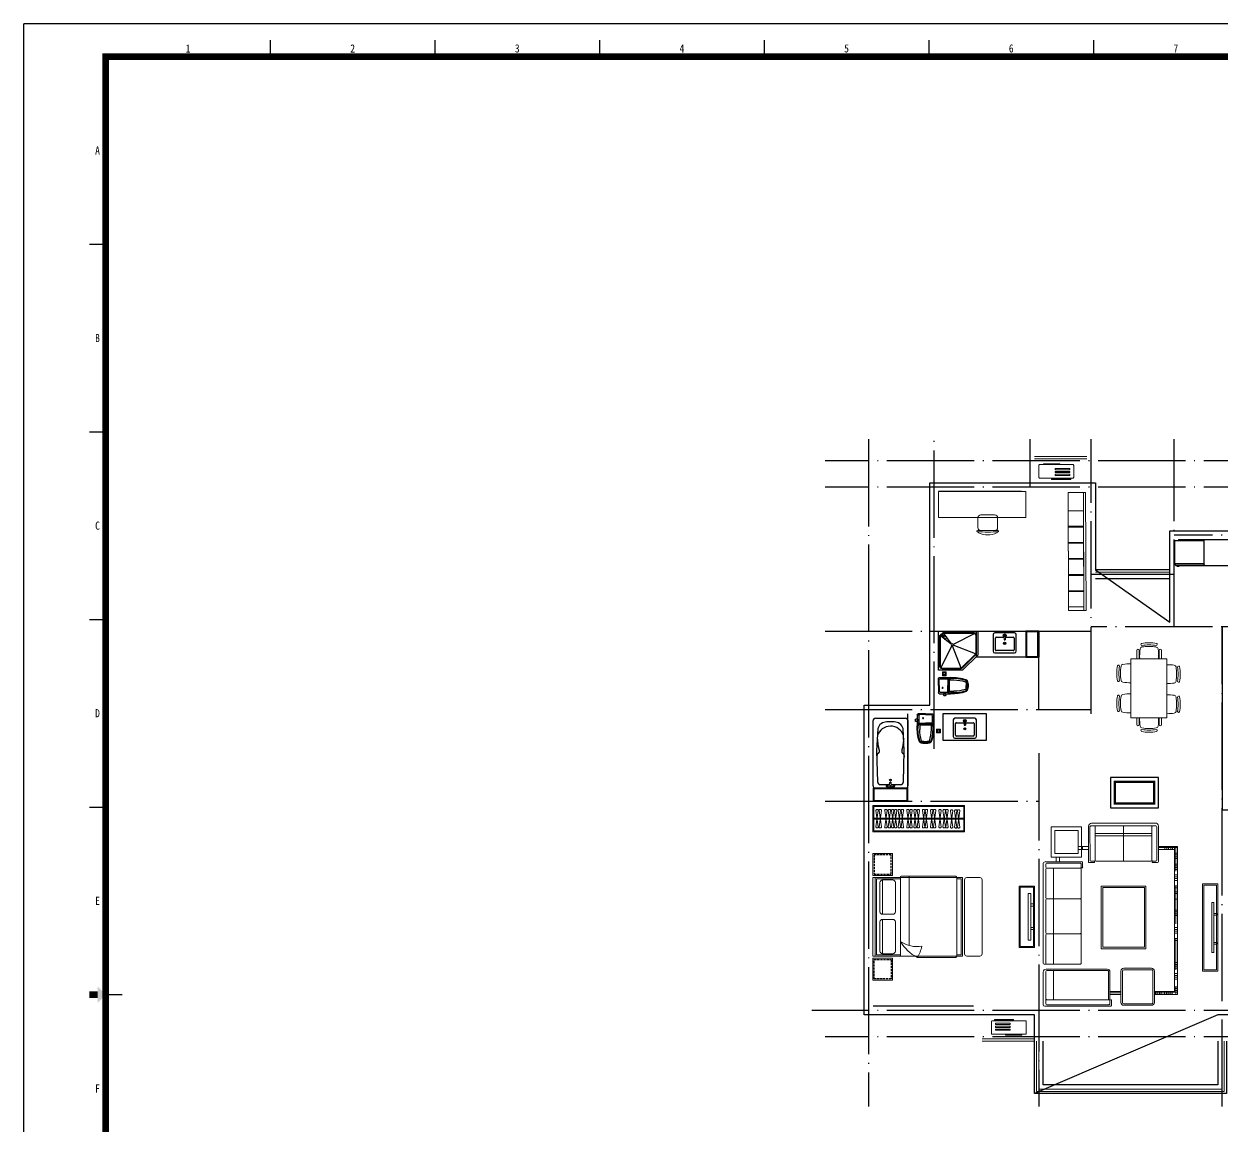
# Model space of a CAD drawing. Extents: x 741202 to 867202, y 603120 to 647617.
# Drawn here: x 741202 to 768662, y 622358 to 647617 of the extents above; entities that cross this region are included whole.
import ezdxf
from ezdxf.enums import TextEntityAlignment as Align

# ---------------------------------------------------------------- set-up
doc = ezdxf.new("R2010")
doc.units = 0
doc.header["$LTSCALE"] = 1000
doc.header["$MEASUREMENT"] = 0
doc.linetypes.add('DASH', pattern=[0.35, 0.25, -0.1])
doc.linetypes.add('DOTE', pattern=[2.42, 2, -0.2, 0.02, -0.2])
doc.layers.get('0').update_dxf_attribs({"linetype": 'CONTINUOUS'})
for name, color, linetype in [('DOTE', 1, 'DOTE'), ('FURN', 251, 'CONTINUOUS'), ('hz', 254, 'CONTINUOUS'), ('PUB_TEXT', 255, 'CONTINUOUS'), ('tk', 253, 'CONTINUOUS'), ('厨卫', 154, 'CONTINUOUS'), ('看线', 5, 'CONTINUOUS'), ('管井', 236, 'CONTINUOUS'), ('虚线', 251, 'CONTINUOUS')]:
    doc.layers.add(name, color=color, linetype=linetype)
for name, color, linetype, lineweight in [('五金', 136, 'CONTINUOUS', 9), ('家具', 33, 'CONTINUOUS', 9), ('房建名称', 7, 'CONTINUOUS', 0), ('移动家具', 41, 'CONTINUOUS', 20)]:
    doc.layers.add(name, color=color, linetype=linetype, lineweight=lineweight)
doc.layers.add('面积－户', color=2, linetype='CONTINUOUS', plot=False)
doc.styles.add('TKZ1', font='SIMHEI.TTF', dxfattribs={"width": 0.7})

# ---------------------------------------------------------------- blocks, each defined once
blk = doc.blocks.new('图框')
for p, q in [((-58108, -445311), (-142208, -445311)), ((-142208, -504711), (-142208, -445311)), ((-134671, -445811), (-134671, -446311)), ((-129633, -445811), (-129633, -446311)), ((-124596, -445811), (-124596, -446311)), ((-119558, -445811), (-119558, -446311)), ((-114521, -445811), (-114521, -446311)), ((-109483, -445811), (-109483, -446311)), ((-140208, -452051), (-139708, -452051)), ((-140208, -457791), (-139708, -457791)), ((-140208, -463531), (-139708, -463531)), ((-140208, -469271), (-139708, -469271)), ((-139708, -475011), (-139208, -475011))]:
    blk.add_line(p, q)
at = {"const_width": 200}
blk.add_lwpolyline([(-59108, -446311), (-139708, -446311), (-139708, -503711), (-59108, -503711)], close=True, dxfattribs=at)
blk.add_lwpolyline([(-139958, -475011), (-140208, -475011)], dxfattribs=at)
blk.add_solid([(-139958, -475261), (-139958, -474761), (-139708, -475011)])
at = {"style": 'TKZ1', "width": 0.85}
for s, p in [('1', (-137190, -446061)), ('2', (-132152, -446061)), ('3', (-127115, -446061)), ('4', (-122077, -446061)), ('5', (-117040, -446061)), ('6', (-112002, -446061)), ('7', (-106965, -446061)), ('A', (-139958, -449181)), ('B', (-139958, -454921)), ('C', (-139958, -460661)), ('D', (-139958, -466401)), ('E', (-139958, -472141)), ('F', (-139958, -477881))]:
    blk.add_text(s, height=250, dxfattribs=at).set_placement(p, align=Align.MIDDLE)
blk = doc.blocks.new('ma2')
at = {"layer": '厨卫'}
for p, q in [((0, 0), (-166, 0)), ((0, 0), (166, 0)), ((-189, -22), (-189, -274)), ((-180, -230), (-139, -212)), ((-180, -230), (-180, -316)), ((-180, -230), (0, -230)), ((-166, -274), (-171, -274)), ((-166, -253), (-166, -274)), ((-153, -36), (-153, -198)), ((-148, -235), (0, -235)), ((-139, -212), (0, -212)), ((0, -14), (-130, -14)), ((-130, -220), (0, -220)), ((-130, -250), (-130, -356)), ((0, -247), (-127, -247)), ((-119, -247), (0, -247)), ((0, -14), (130, -14)), ((139, -212), (0, -212)), ((130, -220), (0, -220)), ((180, -230), (0, -230)), ((148, -235), (0, -235)), ((119, -247), (0, -247)), ((0, -247), (127, -247)), ((130, -250), (130, -356)), ((180, -230), (139, -212)), ((153, -36), (153, -198)), ((166, -253), (166, -274)), ((166, -274), (171, -274)), ((180, -125), (180, -165)), ((180, -230), (180, -316)), ((192, -118), (187, -118)), ((192, -172), (187, -172)), ((189, -22), (189, -122)), ((189, -121), (189, -130)), ((189, -137), (189, -146)), ((189, -153), (189, -162)), ((189, -170), (189, -274)), ((192, -118), (222, -118)), ((192, -172), (222, -172)), ((230, -125), (230, -165)), ((-176, -279), (-176, -280)), ((176, -279), (176, -280)), ((-77, -636), (-102, -636)), ((93, -660), (-93, -660)), ((-68, -636), (-77, -636)), ((-68, -636), (0, -636)), ((68, -636), (0, -636)), ((0, -660), (93, -660)), ((68, -636), (77, -636)), ((77, -636), (102, -636))]:
    blk.add_line(p, q, dxfattribs=at)
blk.add_circle((53, -94), 11.4, dxfattribs=at)
for centre, radius, start, end in [((-166, -22), 22.5, 90, 180), ((166, -22), 22.5, 0, 90), ((6806, -15), 7000, 182.1248, 183.6001), ((-171, -279), 4.5, 90, 180), ((712, -340), 881, 175.7103, 198.2941), ((-148, -253), 18, 90, 180), ((-130, -36), 22.5, 90, 180), ((-130, -198), 22.5, 180, 270), ((-127, -250), 3.6, 90, 180), ((-712, -340), 881, 341.7059, 4.2897), ((127, -250), 3.6, 0, 90), ((130, -36), 22.5, 0, 90), ((130, -198), 22.5, 270, 0), ((148, -253), 18, 0, 90), ((171, -279), 4.5, 0, 90), ((187, -125), 7.2, 90, 180), ((187, -165), 7.2, 180, 270), ((-6806, -15), 7000, 356.3999, 357.8752), ((222, -125), 7.2, 0, 90), ((222, -165), 7.2, 270, 0), ((316, -367), 499, 170.0177, 190.1149), ((749, -321), 939, 188.1773, 199.5371), ((594, -353), 776, 187.5237, 201.3401), ((704, -353), 834, 180.1819, 198.4973), ((-704, -353), 834, 341.5027, 359.8181), ((-594, -353), 776, 338.6599, 352.4763), ((-749, -321), 939, 340.4627, 351.8238), ((-316, -367), 499, 349.8851, 9.9823), ((-123, -630), 13.5, 199.5371, 212.7351), ((-70, -597), 75.7, 212.7351, 236.2527), ((-116, -630), 13.5, 201.3401, 225.0457), ((117, -396), 344, 225.0457, 228.0777), ((-100, -611), 25.3, 193.7471, 265.3876), ((-92, -626), 34, 231.9313, 272.5793), ((-13, -423), 257, 247.1573, 272.879), ((-70, -612), 18, 198.4973, 250.8187), ((-15, -386), 250, 255.8484, 273.4075), ((15, -386), 250, 266.5925, 284.1516), ((13, -423), 257, 267.121, 292.8427), ((70, -612), 18, 289.1813, 341.5027), ((92, -626), 34, 267.4207, 308.0687), ((100, -611), 25.3, 274.6124, 346.2529), ((70, -597), 75.7, 303.7473, 327.2649), ((-117, -396), 344, 311.9223, 314.9543), ((116, -630), 13.5, 314.9543, 338.6599), ((123, -630), 13.5, 327.2649, 340.4629)]:
    blk.add_arc(centre, radius, start, end, dxfattribs=at)
blk = doc.blocks.new('x6')
at = {"layer": '厨卫', "color": 0}
for p, q in [((227, 0), (-227, 0)), ((-265, -38), (-265, -419)), ((-214, -387), (-214, -121)), ((-195, -102), (-16, -102)), ((-19, -57), (-32, -57)), ((-13, -43), (-23, -34)), ((-13, -70), (-22, -80)), ((-16, -84), (-13, -158)), ((-13, -158), (13, -158)), ((0, -38), (0, -24)), ((0, -75), (0, -89)), ((22, -33), (13, -43)), ((23, -79), (13, -70)), ((16, -84), (13, -158)), ((16, -102), (195, -102)), ((19, -57), (32, -57)), ((214, -121), (214, -387)), ((265, -419), (265, -38)), ((-227, -457), (227, -457)), ((195, -406), (-195, -406))]:
    blk.add_line(p, q, dxfattribs=at)
for centre, radius in [((0, -57), 32.3), ((-1, -241), 25.4), ((0, -57), 18.8), ((-1, -241), 16)]:
    blk.add_circle(centre, radius, dxfattribs=at)
for centre, radius, start, end in [((-227, -38), 38.1, 90, 180), ((227, -38), 38.1, 0, 90), ((-195, -121), 19.1, 90, 180), ((195, -121), 19.1, 0, 90), ((-227, -419), 38.1, 180, 270), ((-195, -387), 19.1, 180, 270), ((195, -387), 19.1, 270, 0), ((227, -419), 38.1, 270, 0)]:
    blk.add_arc(centre, radius, start, end, dxfattribs=at)
blk = doc.blocks.new('A$C25AA54E1')
at = {"ltscale": 20}
for p, q in [((918, 3081), (3211, 3081)), ((3234, 2997), (3234, 3061)), ((3413, 3081), (4163, 3081)), ((4198, 3046), (4198, 1539)), ((884, 2199), (884, 3017)), ((3234, 2234), (3234, 2996)), ((3347, 3015), (3347, 1617)), ((1712, 2211), (1057, 2211)), ((3212, 2211), (1757, 2211)), ((1, 1972), (0, 511)), ((883, 2042), (71, 2042)), ((1012, 2176), (906, 2176)), ((906, 1914), (906, 2019)), ((871, 614), (872, 1868)), ((1443, 1750), (2878, 1750)), ((1443, 728), (1443, 1750)), ((2878, 1750), (2878, 728)), ((4024, 1551), (3413, 1551)), ((4047, 1574), (4047, 1539)), ((4175, 1516), (4070, 1516)), ((3325, 1234), (3325, 597)), ((4110, 1300), (3391, 1300)), ((4176, 597), (4176, 1234)), ((905, 463), (905, 568)), ((2878, 728), (1443, 728)), ((882, 440), (70, 440)), ((3391, 531), (4110, 531))]:
    blk.add_line(p, q, dxfattribs=at)
for p, q in [((781, 2780), (884, 2780)), ((918, 2994), (918, 2234)), ((1011, 3017), (942, 3017)), ((1034, 2994), (1034, 2234)), ((1711, 3017), (1058, 3017)), ((3211, 2846), (1058, 2846)), ((1734, 2996), (1734, 2234)), ((2511, 3017), (1758, 3017)), ((2534, 2996), (2534, 2234)), ((3211, 3017), (2558, 3017)), ((3380, 2996), (3380, 1606)), ((4070, 3017), (3403, 3017)), ((4025, 2846), (3403, 2846)), ((4047, 2994), (4047, 1574)), ((4140, 3017), (4070, 3017)), ((4163, 2994), (4163, 1574)), ((781, 2709), (884, 2709)), ((536, 2283), (536, 2042)), ((606, 2283), (606, 2042)), ((941, 2211), (1012, 2211)), ((64, 1915), (65, 1985)), ((88, 2008), (848, 2007)), ((503, 2041), (503, 2042)), ((603, 2178), (536, 2178)), ((871, 1984), (871, 1914)), ((65, 1869), (64, 1915)), ((64, 569), (65, 1872)), ((87, 1892), (849, 1891)), ((87, 1892), (849, 1891)), ((88, 1892), (848, 1891)), ((236, 592), (236, 1892)), ((293, 592), (293, 1892)), ((1476, 1717), (2845, 1717)), ((1476, 761), (1476, 1717)), ((2845, 1717), (2845, 761)), ((4047, 1584), (3402, 1584)), ((3860, 1302), (3860, 1551)), ((3876, 1551), (3876, 1303)), ((3918, 1551), (3918, 1302)), ((3930, 1300), (3930, 1551)), ((4140, 1551), (4070, 1551)), ((65, 1242), (871, 1241)), ((3360, 1234), (3360, 597)), ((4110, 1265), (3391, 1265)), ((4141, 597), (4141, 1234)), ((64, 499), (64, 569)), ((87, 592), (848, 591)), ((871, 498), (871, 568)), ((2845, 761), (1476, 761)), ((3391, 566), (4110, 566)), ((87, 476), (848, 475)), ((536, 440), (536, 0)), ((606, 292), (536, 292)), ((561, 440), (561, 0)), ((603, 440), (603, 128)), ((606, 440), (606, 70)), ((3860, 70), (3860, 531)), ((3930, 507), (3860, 507)), ((3918, 465), (3860, 465)), ((3930, 416), (3860, 416)), ((3930, 374), (3860, 374)), ((3918, 297), (3860, 297)), ((3876, 531), (3876, 0)), ((3918, 531), (3918, 128)), ((3930, 0), (3930, 531)), ((603, 250), (536, 250)), ((606, 208), (536, 208)), ((606, 158), (536, 158)), ((606, 116), (536, 116)), ((606, 74), (536, 74)), ((1105, 44), (536, 44)), ((606, 86), (603, 86)), ((606, 70), (3860, 70)), ((686, 70), (686, 0)), ((728, 70), (728, 0)), ((770, 70), (770, 0)), ((812, 70), (812, 0)), ((938, 70), (938, 0)), ((979, 70), (979, 0)), ((1021, 70), (1021, 0)), ((1063, 70), (1063, 0)), ((1189, 70), (1189, 0)), ((1231, 70), (1231, 0)), ((1273, 70), (1273, 0)), ((1314, 70), (1314, 0)), ((1440, 70), (1440, 0)), ((2310, 44), (1440, 44)), ((1482, 70), (1482, 0)), ((1574, 70), (1574, 0)), ((1616, 70), (1616, 0)), ((1741, 70), (1741, 0)), ((1993, 70), (1993, 0)), ((2035, 70), (2035, 0)), ((2076, 70), (2076, 0)), ((2118, 70), (2118, 0)), ((2394, 70), (2394, 0)), ((2436, 70), (2436, 0)), ((2478, 70), (2478, 0)), ((2520, 70), (2520, 0)), ((2645, 70), (2645, 0)), ((3365, 44), (2645, 44)), ((2687, 70), (2687, 0)), ((3198, 70), (3198, 0)), ((3240, 70), (3240, 0)), ((3281, 70), (3281, 0)), ((3323, 70), (3323, 0)), ((3449, 70), (3449, 0)), ((3491, 70), (3491, 0)), ((3533, 70), (3533, 0)), ((3575, 70), (3575, 0)), ((3750, 70), (3750, 0)), ((3930, 44), (3750, 44)), ((3792, 70), (3792, 0)), ((3834, 70), (3834, 0)), ((3930, 255), (3860, 255)), ((3930, 213), (3860, 213)), ((3918, 171), (3860, 171)), ((3930, 122), (3860, 122)), ((3930, 86), (3918, 86)), ((536, 0), (3930, 0))]:
    blk.add_line(p, q)
blk.add_lwpolyline([(781, 2895), (781, 2199), (85, 2199), (85, 2895)], close=True, dxfattribs=at)
blk.add_lwpolyline([(698, 2812), (698, 2282), (169, 2282), (169, 2812)], close=True)
at = {"ltscale": 20, "extrusion": (0, 0, -1)}
for centre, major_axis, ratio, start_param, end_param in [((953, 3021), (-49.4, 49.4), 1, 5.45018, 6.544088), ((3211, 3058), (16.4, 16.4), 1, -0.785398, 0.696689), ((4163, 3046), (24.6, 24.6), 1, -0.785398, 0.785398), ((906, 2199), (16.2, 16.2), 1, 2.356194, 3.926991), ((1012, 2234), (-16.2, 16.2), 1, 2.356194, 3.926991), ((1012, 2193), (12.7, 12.7), 0.942987, -0.815786, 2.325807), ((1057, 2234), (-16.2, 16.2), 1, 3.926991, 5.497787), ((1712, 2234), (-16.2, 16.2), 1, 2.356194, 3.926991), ((1757, 2234), (16.2, 16.2), 1, 2.356194, 3.926991), ((2512, 2234), (-16.2, 16.2), 1, 2.356194, 3.926991), ((2557, 2234), (16.2, 16.2), 1, 2.356194, 3.926991), ((3212, 2234), (-16.2, 16.2), 1, 2.356194, 3.926991), ((4024, 1574), (16.2, 16.2), 1, 0.785398, 2.356194), ((4175, 1539), (-16.2, 16.2), 1, 2.356194, 3.926991)]:
    blk.add_ellipse(centre, major_axis=major_axis, ratio=ratio, start_param=start_param, end_param=end_param, dxfattribs=at)
at = {"ltscale": 20}
for centre, major_axis, ratio, start_param, end_param in [((3413, 3015), (-46.6, 46.6), 1, -0.785398, 0.785398), ((71, 1972), (49.7, 49.7), 1, 0.785398, 2.356194), ((883, 2019), (-16.2, 16.2), 1, 3.925825, 5.496622), ((848, 1914), (-16.2, 16.2), 1, 2.355029, 3.925825), ((849, 1868), (16.2, 16.2), 1, 5.496622, 7.067418), ((849, 1868), (16.2, 16.2), 1, 5.496622, 7.067418), ((889, 1914), (12.4, 12.4), 0.984307, 2.347446, 5.489038), ((3413, 1617), (46.6, 46.6), 1, 2.356194, 3.926991), ((4070, 1539), (16.2, 16.2), 1, 2.356194, 3.926991), ((3391, 1234), (-46.6, 46.6), 1, -0.785398, 0.785398), ((4110, 1234), (46.6, 46.6), 1, 5.497787, 7.068583), ((848, 614), (-16.2, 16.2), 1, 2.355029, 3.925825), ((848, 568), (-16.2, 16.2), 1, 3.925825, 5.496622), ((888, 568), (12.4, 12.4), 0.984309, -0.794147, 2.347446), ((3391, 597), (46.6, 46.6), 1, 2.356194, 3.926991), ((4110, 597), (-46.6, 46.6), 1, 2.356194, 3.926991), ((70, 511), (49.7, 49.7), 1, 2.356194, 3.926991), ((882, 463), (-16.2, 16.2), 1, 2.355029, 3.925825)]:
    blk.add_ellipse(centre, major_axis=major_axis, ratio=ratio, start_param=start_param, end_param=end_param, dxfattribs=at)
at = {"extrusion": (0, 0, -1)}
for centre, major_axis, start_param, end_param in [((942, 2994), (16.4, 16.4), 3.926991, 5.497787), ((1011, 2994), (16.4, 16.4), -0.785398, 0.785398), ((1058, 2994), (16.4, 16.4), 3.926991, 5.497787), ((1058, 2869), (-16.4, 16.4), 3.926991, 5.409078), ((1711, 2994), (-16.4, 16.4), 0.785398, 2.267485), ((1758, 2994), (16.4, 16.4), 4.0157, 5.497787), ((2511, 2994), (-16.4, 16.4), 0.785398, 2.267485), ((2558, 2994), (16.4, 16.4), 4.0157, 5.497787), ((3211, 2994), (-16.4, 16.4), 0.785398, 2.267485), ((3211, 2822), (16.4, 16.4), -0.785398, 0.696689), ((3403, 2994), (16.4, 16.4), 4.0157, 5.497787), ((3403, 2869), (-16.4, 16.4), 3.926991, 5.409078), ((4023, 2994), (16.4, 16.4), -0.785398, 0.785398), ((4025, 2822), (-16.4, 16.4), 0.785398, 2.267485), ((4070, 2994), (-16.4, 16.4), 5.497787, 7.068583), ((4140, 2994), (16.4, 16.4), -0.785398, 0.785398), ((941, 2234), (16.2, 16.2), 2.356194, 3.926991), ((4070, 1574), (16.2, 16.2), 2.356194, 3.926991), ((4140, 1574), (-16.2, 16.2), 2.356194, 3.926991)]:
    blk.add_ellipse(centre, major_axis=major_axis, ratio=1, start_param=start_param, end_param=end_param, dxfattribs=at)
for centre, major_axis, start_param, end_param in [((1058, 2822), (16.4, 16.4), 0.785398, 2.267485), ((3211, 2869), (16.4, 16.4), 3.926991, 5.409078), ((3403, 2822), (16.4, 16.4), 0.785398, 2.267485), ((4025, 2869), (16.4, 16.4), 3.926991, 5.409078), ((88, 1985), (-16.4, 16.4), -0.786564, 0.784233), ((848, 1985), (16.2, 16.2), 5.496622, 7.067418), ((88, 1915), (16.4, 16.4), 2.355029, 3.925825), ((88, 1869), (-16.4, 16.4), -0.786564, 0.784233), ((89, 1869), (-16.4, 16.4), -0.697854, 0.784233), ((89, 1869), (16.4, 16.4), 0.872942, 2.355029), ((89, 1915), (-16.4, 16.4), 0.784233, 2.266319), ((89, 1915), (-16.4, 16.4), 0.784233, 2.266319), ((3402, 1606), (15.5, 15.5), 2.356194, 3.926991), ((3391, 1234), (-22, 22), -0.785398, 0.785398), ((4110, 1234), (22, 22), 5.497787, 7.068583), ((87, 615), (16.4, 16.4), 2.355029, 3.925825), ((87, 569), (-16.4, 16.4), -0.786564, 0.784233), ((3391, 597), (22, 22), 2.356194, 3.926991), ((4110, 597), (-22, 22), 2.356194, 3.926991), ((87, 499), (-16.4, 16.4), 0.784233, 2.355029), ((848, 498), (-16.2, 16.2), 2.355029, 3.925825)]:
    blk.add_ellipse(centre, major_axis=major_axis, ratio=1, start_param=start_param, end_param=end_param)
blk = doc.blocks.new('R37777777777')
at = {"layer": '家具', "ltscale": 0.5}
blk.add_lwpolyline([(1083652, -53169), (1083302, -53169), (1083302, -55169), (1083652, -55169)], close=True, dxfattribs=at)
at = {"layer": '家具', "ltscale": 40}
for points in [[(1083622, -53199), (1083332, -53199), (1083332, -55139), (1083622, -55139)], [(1083520, -54741), (1083566, -54741), (1083566, -53597), (1083520, -53597)], [(1083566, -53886), (1083632, -53886), (1083632, -53847), (1083566, -53847)], [(1083566, -54550), (1083632, -54550), (1083632, -54511), (1083566, -54511)]]:
    blk.add_lwpolyline(points, close=True, dxfattribs=at)
blk = doc.blocks.new('RRER')
at = {"layer": '厨卫'}
for p, q in [((679817, 414121), (679817, 414112)), ((679822, 414112), (679817, 414112)), ((679817, 414102), (679817, 413577)), ((679822, 414102), (679817, 414102)), ((680487, 414112), (679822, 414112)), ((679822, 414112), (679822, 414102)), ((680487, 414102), (679822, 414102)), ((680463, 414152), (679845, 414152)), ((680401, 414174), (680434, 414174)), ((680401, 414152), (680401, 414174)), ((680434, 414152), (680434, 414174)), ((680487, 414112), (680487, 414102)), ((680487, 414112), (680492, 414112)), ((680487, 414102), (680492, 414102)), ((680492, 414121), (680492, 414112)), ((680492, 414102), (680492, 413577)), ((680492, 413577), (679817, 413577)), ((680402, 413561), (679908, 413561)), ((679908, 413561), (679908, 413551)), ((680402, 413551), (679908, 413551)), ((680402, 413561), (680402, 413551))]:
    blk.add_line(p, q, dxfattribs=at)
at = {"layer": '厨卫', "extrusion": (0, 0, -1)}
for centre, start_param, end_param in [((679845, 414121), 4.712389, 6.283185), ((680463, 414121), 0, 1.570796)]:
    blk.add_ellipse(centre, major_axis=(0, 31.5), ratio=0.9, start_param=start_param, end_param=end_param, dxfattribs=at)
blk = doc.blocks.new('A$C31D9048E')
at = {"layer": '家具'}
for p, q in [((629, 2350), (0, 2350)), ((0, 550), (0, 2350)), ((50, 550), (50, 2350)), ((80, 580), (80, 2320)), ((629, 2320), (80, 2320)), ((220, 2295), (220, 1508)), ((629, 550), (629, 2360)), ((1920, 2350), (629, 2350)), ((1900, 2380), (649, 2380)), ((829, 803), (829, 2380)), ((1920, 550), (1920, 2350)), ((1920, 2350), (2050, 2350)), ((1920, 2320), (2020, 2320)), ((2020, 580), (2020, 2320)), ((2050, 550), (2050, 2350)), ((2100, 600), (2100, 2300)), ((2150, 2350), (2450, 2350)), ((2500, 600), (2500, 2300)), ((220, 605), (220, 1392)), ((962, 550), (0, 550)), ((629, 580), (80, 580)), ((962, 550), (1920, 550)), ((1920, 580), (2020, 580)), ((1920, 550), (2050, 550)), ((2150, 550), (2450, 550)), ((1900, 520), (1017, 520))]:
    blk.add_line(p, q, dxfattribs=at)
for points in [[(450, 2900), (0, 2900), (0, 2400), (450, 2400), (450, 2900), (370, 2900)], [(450, 0), (0, 0), (0, 500), (450, 500), (450, 0), (370, 0)]]:
    blk.add_lwpolyline(points, dxfattribs=at)
for points in [[(220, 2295), (455, 2295, -0.414214), (515, 2235), (515, 1568, -0.414214), (455, 1508), (220, 1508, -0.414214), (160, 1568), (160, 2235, -0.414214)], [(220, 605), (455, 605, 0.414214), (515, 665), (515, 1332, 0.414214), (455, 1392), (220, 1392, 0.414214), (160, 1332), (160, 665, 0.414214)]]:
    blk.add_lwpolyline(points, format="xyb", close=True, dxfattribs=at)
blk.add_lwpolyline([(629, 883, 0.180302), (1121, 775, -0.088637), (1017, 520, 28871.271551)], format="xyb", dxfattribs=at)
for centre, radius, start, end in [((649, 2360), 20, 90, 180), ((1889, 2351), 30.7, 357.6884, 69.6917), ((2150, 2300), 50, 90, 180), ((2450, 2300), 50, 0, 90), ((1442, 1363), 944, 210.6075, 243.2773), ((1889, 549), 30.7, 290.3566, 2.3152), ((2150, 600), 50, 180, 270), ((2450, 600), 50, 270, 0)]:
    blk.add_arc(centre, radius, start, end, dxfattribs=at)
at = {"layer": '虚线', "linetype": 'DASH', "ltscale": 0.2}
for points in [[(420, 2870), (30, 2870), (30, 2430), (420, 2430)], [(420, 30), (30, 30), (30, 470), (420, 470)]]:
    blk.add_lwpolyline(points, close=True, dxfattribs=at)
blk = doc.blocks.new('111')
at = {"layer": '家具', "color": 8}
for p, q in [((174, 409), (174, 420)), ((185, 431), (577, 431)), ((589, 420), (589, 409))]:
    blk.add_line(p, q, dxfattribs=at)
at = {"layer": '家具'}
blk.add_lwpolyline([(922, 409), (78, 409, 0.414214), (56, 387), (56, 87, 0.414214), (78, 64), (922, 64, 0.414214), (944, 87), (944, 387, 0.414214)], format="xyb", close=True, dxfattribs=at)
at = {"layer": '家具', "color": 8}
for points in [[(844, 276), (471, 276), (471, 308), (844, 308)], [(868, 32), (379, 32), (379, 49), (868, 49)], [(844, 203), (471, 203), (471, 235), (844, 235)], [(844, 129), (471, 129), (471, 162), (844, 162)]]:
    blk.add_lwpolyline(points, close=True, dxfattribs=at)
for centre, start, end in [((185, 420), 90, 180), ((577, 420), 360, 90)]:
    blk.add_arc(centre, 11.1, start, end, dxfattribs=at)
blk = doc.blocks.new('A$C18784298')
at = {"layer": '移动家具', "color": 251, "ltscale": 40}
for points in [[(0, 1066), (58, 1066), (58, 0), (0, 0)], [(58, 828), (140, 828), (140, 780), (58, 780)], [(58, 239), (140, 239), (140, 287), (58, 287)]]:
    blk.add_lwpolyline(points, close=True, dxfattribs=at)
blk = doc.blocks.new('ytjhgkj')
at = {"layer": '移动家具', "color": 0, "ltscale": 0.5}
blk.add_lwpolyline([(34949, 26116), (34599, 26116), (34599, 27516), (34949, 27516)], close=True, dxfattribs=at)
at = {"layer": '移动家具', "color": 0, "ltscale": 40}
blk.add_lwpolyline([(34929, 26136), (34619, 26136), (34619, 27496), (34929, 27496)], close=True, dxfattribs=at)
at = {"layer": '虚线', "xscale": -1}
blk.add_blockref('A$C18784298', (34739, 26283), dxfattribs=at)
blk = doc.blocks.new('lyf')
at = {"layer": '厨卫'}
for p, q in [((34671, 16939), (34121, 16939)), ((34121, 16939), (34121, 16039)), ((34154, 16849), (34154, 16144)), ((34166, 16838), (34166, 16149)), ((34180, 16875), (34426, 16378)), ((34625, 16905), (34211, 16905)), ((34621, 16894), (34222, 16894)), ((34642, 16889), (34445, 16378)), ((34959, 16578), (34660, 16877)), ((34970, 16583), (34665, 16889)), ((35021, 16589), (34671, 16939)), ((34971, 16560), (34459, 16365)), ((34976, 16140), (34976, 16539)), ((34987, 16129), (34987, 16543)), ((35021, 16039), (35021, 16589)), ((34416, 16340), (34166, 16149)), ((34198, 16116), (34267, 16231)), ((34421, 16335), (34226, 16073)), ((34313, 16185), (34267, 16231)), ((34957, 16098), (34458, 16345)), ((34121, 16039), (35021, 16039)), ((34226, 16073), (34154, 16144)), ((34231, 16084), (34166, 16149)), ((34313, 16185), (34198, 16116)), ((34226, 16073), (34931, 16073)), ((34231, 16084), (34919, 16084))]:
    blk.add_line(p, q, dxfattribs=at)
blk.add_circle((34434, 16356), 24.5, dxfattribs=at)
for centre, start, end in [((34211, 16849), 90, 180), ((34222, 16838), 90, 180), ((34621, 16838), 45, 90), ((34625, 16849), 45, 90), ((34919, 16539), 360, 45), ((34931, 16543), 360, 45), ((34919, 16140), 270, 360), ((34931, 16129), 270, 360)]:
    blk.add_arc(centre, 56.2, start, end, dxfattribs=at)
blk = doc.blocks.new('A$C56722DB7')
at = {"layer": '五金', "color": 0}
for points in [[(86, 86), (86, 0), (0, 0), (0, 86)], [(10, 43), (10, 42), (26, 42), (26, 43)], [(20, 66), (19, 65), (30, 54), (31, 55)], [(19, 20), (21, 19), (32, 30), (30, 31)], [(43, 76), (42, 76), (42, 60), (43, 60)], [(43, 10), (44, 10), (44, 26), (43, 26)], [(66, 66), (65, 67), (54, 56), (55, 55)], [(66, 19), (67, 21), (56, 32), (55, 30)], [(76, 43), (76, 44), (60, 44), (60, 43)]]:
    blk.add_lwpolyline(points, close=True, dxfattribs=at)
blk.add_circle((43, 43), 36.6, dxfattribs=at)
blk = doc.blocks.new('_C50HXJ')
at = {"layer": '家具', "color": 0}
for p, q in [((-294, 697), (-294, 891)), ((-242, 697), (-242, 891)), ((221, 697), (221, 891)), ((273, 697), (273, 891)), ((-426, -653), (-426, 697)), ((-426, 697), (398, 697)), ((398, 697), (398, -653)), ((398, -653), (-426, -653)), ((-294, -653), (-294, -808)), ((-242, -653), (-242, -808)), ((221, -653), (221, -808)), ((273, -653), (273, -808))]:
    blk.add_line(p, q, dxfattribs=at)
for centre, radius, start, end in [((-268, 891), 25.9, 0, 180), ((861, 764), 1089, 171.3326, 183.5557), ((-167, 921), 49, 98.6732, 171.3268), ((-173, 1029), 24.7, 122.009, 264.2894), ((-14, 109), 957, 79.3743, 100.3786), ((-12, -90), 1107, 81.4251, 98.5392), ((-10, -119), 1101, 81.4228, 98.5794), ((153, 1028), 23.8, 271.9749, 63.9903), ((146, 920), 49.1, 9.6197, 81.4692), ((-881, 764), 1088, 356.48, 8.7166), ((247, 891), 25.9, 0, 180), ((-713, 530), 23.8, 1.9749, 153.9903), ((-605, 524), 49.1, 99.6197, 171.4692), ((-448, -504), 1088, 88.826, 98.7166), ((400, -524), 1088, 81.2834, 90.1307), ((557, 504), 49.1, 8.5308, 80.3803), ((206, 363), 957, 169.3743, 190.3786), ((405, 366), 1107, 171.4251, 188.5392), ((434, 367), 1101, 171.4228, 188.5794), ((-482, 347), 1101, 351.4206, 8.5772), ((664, 510), 23.8, 26.0097, 178.0251), ((-453, 346), 1107, 351.4608, 8.5749), ((-254, 343), 957, 349.6214, 10.6257), ((-713, 205), 24.7, 212.009, 354.2894), ((-606, 211), 49, 188.6732, 261.3268), ((-449, 1239), 1089, 261.3326, 271.2118), ((401, 1219), 1089, 269.8306, 278.6674), ((558, 191), 49, 278.6732, 351.3268), ((665, 185), 24.7, 185.7106, 327.991), ((206, -326), 957, 169.3743, 190.3786), ((-713, -159), 23.8, 1.9749, 153.9903), ((405, -324), 1107, 171.4251, 188.5392), ((434, -322), 1101, 171.4228, 188.5794), ((-605, -166), 49.1, 99.6197, 171.4692), ((-448, -1193), 1088, 88.826, 98.7166), ((400, -1213), 1088, 81.2834, 90.1307), ((557, -186), 49.1, 8.5308, 80.3803), ((-482, -342), 1101, 351.4206, 8.5772), ((664, -179), 23.8, 26.0097, 178.0251), ((-453, -344), 1107, 351.4608, 8.5749), ((-254, -346), 957, 349.6214, 10.6257), ((-713, -484), 24.7, 212.009, 354.2894), ((-606, -479), 49, 188.6732, 261.3268), ((-449, 550), 1089, 261.3326, 271.2118), ((401, 530), 1089, 269.8306, 278.6674), ((558, -499), 49, 278.6732, 351.3268), ((665, -504), 24.7, 185.7106, 327.991), ((-268, -808), 25.9, 180, 0), ((861, -681), 1089, 178.5229, 188.6674), ((-881, -681), 1088, 351.2834, 1.4395), ((247, -808), 25.9, 180, 0), ((-167, -838), 49, 188.6732, 261.3268), ((-173, -946), 24.7, 95.7106, 237.991), ((-14, -26), 957, 259.6214, 280.6257), ((-12, 173), 1107, 261.4608, 278.5749), ((-10, 202), 1101, 261.4206, 278.5772), ((146, -837), 49.1, 278.5308, 350.3803), ((153, -945), 23.8, 296.0097, 88.0251)]:
    blk.add_arc(centre, radius, start, end, dxfattribs=at)
blk = doc.blocks.new('hfjlfjj')
at = {"layer": '家具', "color": 0}
for p, q in [((3210588, 42748), (3208488, 42748)), ((3208488, 42748), (3208488, 42148)), ((3210568, 42728), (3208508, 42728)), ((3208508, 42728), (3208508, 42168)), ((3208597, 42256), (3208651, 42631)), ((3208597, 42631), (3208651, 42256)), ((3208632, 42654), (3208617, 42654)), ((3208662, 42256), (3208716, 42631)), ((3208662, 42631), (3208716, 42256)), ((3208696, 42654), (3208682, 42654)), ((3208757, 42256), (3208811, 42631)), ((3208757, 42631), (3208811, 42256)), ((3208791, 42654), (3208777, 42654)), ((3208865, 42261), (3208919, 42636)), ((3208865, 42636), (3208919, 42261)), ((3208899, 42658), (3208884, 42658)), ((3208929, 42261), (3208983, 42636)), ((3208929, 42636), (3208983, 42261)), ((3208963, 42658), (3208949, 42658)), ((3209024, 42261), (3209078, 42636)), ((3209024, 42636), (3209078, 42261)), ((3209058, 42658), (3209044, 42658)), ((3209148, 42261), (3209202, 42636)), ((3209148, 42636), (3209202, 42261)), ((3209182, 42658), (3209168, 42658)), ((3209213, 42261), (3209267, 42636)), ((3209213, 42636), (3209267, 42261)), ((3209247, 42658), (3209233, 42658)), ((3209336, 42261), (3209390, 42636)), ((3209336, 42636), (3209390, 42261)), ((3209370, 42658), (3209356, 42658)), ((3209400, 42261), (3209454, 42636)), ((3209400, 42636), (3209454, 42261)), ((3209434, 42658), (3209420, 42658)), ((3209521, 42261), (3209575, 42636)), ((3209521, 42636), (3209575, 42261)), ((3209555, 42658), (3209541, 42658)), ((3209595, 42261), (3209649, 42636)), ((3209595, 42636), (3209649, 42261)), ((3209629, 42658), (3209615, 42658)), ((3209686, 42261), (3209740, 42636)), ((3209686, 42636), (3209740, 42261)), ((3209720, 42658), (3209706, 42658)), ((3209760, 42261), (3209814, 42636)), ((3209760, 42636), (3209814, 42261)), ((3209794, 42658), (3209780, 42658)), ((3209885, 42261), (3209939, 42636)), ((3209885, 42636), (3209939, 42261)), ((3209919, 42658), (3209904, 42658)), ((3209959, 42261), (3210013, 42636)), ((3209959, 42636), (3210013, 42261)), ((3209993, 42658), (3209979, 42658)), ((3210040, 42261), (3210094, 42636)), ((3210040, 42636), (3210094, 42261)), ((3210074, 42658), (3210060, 42658)), ((3210110, 42261), (3210164, 42636)), ((3210110, 42636), (3210164, 42261)), ((3210144, 42658), (3210129, 42658)), ((3210184, 42261), (3210238, 42636)), ((3210184, 42636), (3210238, 42261)), ((3210218, 42658), (3210204, 42658)), ((3210265, 42261), (3210319, 42636)), ((3210265, 42636), (3210319, 42261)), ((3210300, 42658), (3210285, 42658)), ((3210395, 42261), (3210449, 42636)), ((3210395, 42636), (3210449, 42261)), ((3210430, 42658), (3210415, 42658)), ((3210465, 42261), (3210519, 42636)), ((3210465, 42636), (3210519, 42261)), ((3210499, 42658), (3210485, 42658)), ((3210568, 42728), (3210568, 42168)), ((3210588, 42748), (3210588, 42148)), ((3210568, 42458), (3208508, 42458)), ((3210568, 42438), (3208508, 42438)), ((3208488, 42148), (3210588, 42148)), ((3210568, 42168), (3208508, 42168)), ((3208632, 42234), (3208617, 42234)), ((3208696, 42234), (3208682, 42234)), ((3208791, 42234), (3208777, 42234)), ((3208899, 42238), (3208884, 42238)), ((3208963, 42238), (3208949, 42238)), ((3209058, 42238), (3209044, 42238)), ((3209182, 42238), (3209168, 42238)), ((3209247, 42238), (3209233, 42238)), ((3209370, 42238), (3209356, 42238)), ((3209434, 42238), (3209420, 42238)), ((3209555, 42238), (3209541, 42238)), ((3209629, 42238), (3209615, 42238)), ((3209720, 42238), (3209706, 42238)), ((3209794, 42238), (3209780, 42238)), ((3209919, 42238), (3209904, 42238)), ((3209993, 42238), (3209979, 42238)), ((3210074, 42238), (3210060, 42238)), ((3210144, 42238), (3210129, 42238)), ((3210218, 42238), (3210204, 42238)), ((3210300, 42238), (3210285, 42238)), ((3210430, 42238), (3210415, 42238)), ((3210499, 42238), (3210485, 42238))]:
    blk.add_line(p, q, dxfattribs=at)
for centre, start, end in [((3208617, 42634), 90, 187.5946), ((3208632, 42634), 352.4054, 90), ((3208682, 42634), 90, 187.5946), ((3208696, 42634), 352.4054, 90), ((3208777, 42634), 90, 187.5946), ((3208791, 42634), 352.4054, 90), ((3208884, 42638), 90, 187.5946), ((3208899, 42638), 352.4054, 90), ((3208949, 42638), 90, 187.5946), ((3208963, 42638), 352.4054, 90), ((3209044, 42638), 90, 187.5946), ((3209058, 42638), 352.4054, 90), ((3209168, 42638), 90, 187.5946), ((3209182, 42638), 352.4054, 90), ((3209233, 42638), 90, 187.5946), ((3209247, 42638), 352.4054, 90), ((3209356, 42638), 90, 187.5946), ((3209370, 42638), 352.4054, 90), ((3209420, 42638), 90, 187.5946), ((3209434, 42638), 352.4054, 90), ((3209541, 42638), 90, 187.5946), ((3209555, 42638), 352.4054, 90), ((3209615, 42638), 90, 187.5946), ((3209629, 42638), 352.4054, 90), ((3209706, 42638), 90, 187.5946), ((3209720, 42638), 352.4054, 90), ((3209780, 42638), 90, 187.5946), ((3209794, 42638), 352.4054, 90), ((3209904, 42638), 90, 187.5946), ((3209919, 42638), 352.4054, 90), ((3209979, 42638), 90, 187.5946), ((3209993, 42638), 352.4054, 90), ((3210060, 42638), 90, 187.5946), ((3210074, 42638), 352.4054, 90), ((3210129, 42638), 90, 187.5946), ((3210144, 42638), 352.4054, 90), ((3210204, 42638), 90, 187.5946), ((3210218, 42638), 352.4054, 90), ((3210285, 42638), 90, 187.5946), ((3210300, 42638), 352.4054, 90), ((3210415, 42638), 90, 187.5946), ((3210430, 42638), 352.4054, 90), ((3210485, 42638), 90, 187.5946), ((3210499, 42638), 352.4054, 90), ((3208617, 42254), 172.4054, 270), ((3208632, 42254), 270, 7.5946), ((3208682, 42254), 172.4054, 270), ((3208696, 42254), 270, 7.5946), ((3208777, 42254), 172.4054, 270), ((3208791, 42254), 270, 7.5946), ((3208884, 42258), 172.4054, 270), ((3208899, 42258), 270, 7.5946), ((3208949, 42258), 172.4054, 270), ((3208963, 42258), 270, 7.5946), ((3209044, 42258), 172.4054, 270), ((3209058, 42258), 270, 7.5946), ((3209168, 42258), 172.4054, 270), ((3209182, 42258), 270, 7.5946), ((3209233, 42258), 172.4054, 270), ((3209247, 42258), 270, 7.5946), ((3209356, 42258), 172.4054, 270), ((3209370, 42258), 270, 7.5946), ((3209420, 42258), 172.4054, 270), ((3209434, 42258), 270, 7.5946), ((3209541, 42258), 172.4054, 270), ((3209555, 42258), 270, 7.5946), ((3209615, 42258), 172.4054, 270), ((3209629, 42258), 270, 7.5946), ((3209706, 42258), 172.4054, 270), ((3209720, 42258), 270, 7.5946), ((3209780, 42258), 172.4054, 270), ((3209794, 42258), 270, 7.5946), ((3209904, 42258), 172.4054, 270), ((3209919, 42258), 270, 7.5946), ((3209979, 42258), 172.4054, 270), ((3209993, 42258), 270, 7.5946), ((3210060, 42258), 172.4054, 270), ((3210074, 42258), 270, 7.5946), ((3210129, 42258), 172.4054, 270), ((3210144, 42258), 270, 7.5946), ((3210204, 42258), 172.4054, 270), ((3210218, 42258), 270, 7.5946), ((3210285, 42258), 172.4054, 270), ((3210300, 42258), 270, 7.5946), ((3210415, 42258), 172.4054, 270), ((3210430, 42258), 270, 7.5946), ((3210485, 42258), 172.4054, 270), ((3210499, 42258), 270, 7.5946)]:
    blk.add_arc(centre, 20, start, end, dxfattribs=at)
blk = doc.blocks.new('$plan$00000489')
at = {"layer": '厨卫'}
for p, q in [((-1520, -310), (-1520, 310)), ((-1470, 360), (-50, 360)), ((0, 310), (0, -310)), ((-81, 18), (-122, 12)), ((-64, 71), (-72, 27)), ((-29, 71), (-25, 30)), ((-81, -18), (-122, -12)), ((-64, -71), (-72, -27)), ((-29, -71), (-25, -30)), ((-50, -360), (-1470, -360))]:
    blk.add_line(p, q, dxfattribs=at)
blk.add_lwpolyline([(-77, 81), (-77, 207, 0.398606), (-134, 267), (-810, 285), (-1299, 260, 0.354414), (-1441, 76), (-1441, -76, 0.354414), (-1299, -260), (-810, -285), (-134, -267, 0.398606), (-77, -207), (-77, -20)], format="xyb", dxfattribs=at)
for points in [[(-1090, 273), (-1074, 271), (-1056, 270), (-1039, 268), (-1022, 266), (-1005, 265), (-989, 263), (-974, 262), (-961, 260), (-949, 259), (-939, 257), (-929, 256), (-921, 255), (-914, 253), (-908, 252), (-902, 251), (-896, 250), (-891, 249), (-886, 247), (-881, 246), (-876, 245), (-871, 244), (-866, 243), (-860, 241), (-855, 240), (-849, 239), (-844, 238), (-838, 237), (-832, 236), (-826, 236), (-821, 235), (-816, 234), (-811, 234), (-806, 234), (-801, 234), (-797, 234), (-793, 235), (-790, 235), (-786, 236), (-783, 237), (-779, 238), (-776, 240), (-773, 241), (-770, 243), (-767, 245), (-764, 247), (-762, 249), (-759, 251), (-757, 253), (-754, 255), (-752, 257), (-750, 259), (-748, 262), (-746, 264), (-744, 265), (-742, 267), (-740, 269), (-737, 271), (-735, 272), (-733, 273), (-730, 274), (-727, 275), (-723, 276), (-719, 277), (-714, 278), (-709, 279), (-703, 280), (-696, 281), (-690, 282), (-683, 283)], [(-77, 20), (-77, 81)], [(-1090, -273), (-1074, -271), (-1056, -270), (-1039, -268), (-1022, -266), (-1005, -265), (-989, -263), (-974, -262), (-961, -260), (-949, -259), (-939, -257), (-929, -256), (-921, -255), (-914, -253), (-908, -252), (-902, -251), (-896, -250), (-891, -249), (-886, -247), (-881, -246), (-876, -245), (-871, -244), (-866, -243), (-860, -241), (-855, -240), (-849, -239), (-844, -238), (-838, -237), (-832, -236), (-826, -236), (-821, -235), (-816, -234), (-811, -234), (-806, -234), (-801, -234), (-797, -234), (-793, -235), (-790, -235), (-786, -236), (-783, -237), (-779, -238), (-776, -240), (-773, -241), (-770, -243), (-767, -245), (-764, -247), (-762, -249), (-759, -251), (-757, -253), (-754, -255), (-752, -257), (-750, -259), (-748, -262), (-746, -264), (-744, -265), (-742, -267), (-740, -269), (-737, -271), (-735, -272), (-733, -273), (-730, -274), (-727, -275), (-723, -276), (-719, -277), (-714, -278), (-709, -279), (-703, -280), (-696, -281), (-690, -282), (-685, -282)]]:
    blk.add_lwpolyline(points, dxfattribs=at)
for centre, radius in [((-178, 0), 17.6), ((-178, 0), 11.6), ((-47, 71), 12.6), ((-48, 0), 9.88), ((-47, -71), 12.6)]:
    blk.add_circle(centre, radius, dxfattribs=at)
for centre, radius, start, end in [((-1470, 310), 50, 90, 180), ((-1073, 0), 276, 105.6385, 254.9629), ((-50, 310), 50, 0, 90), ((-122, 0), 12.5, 90, 270), ((-82, 28), 10, 278.2472, 349.7858), ((-47, 71), 17.6, 0, 180), ((-324, 0), 300, 354.3229, 5.6771), ((-82, -28), 10, 10.2142, 81.7528), ((-47, -71), 17.6, 180, 0), ((-1470, -310), 50, 180, 270), ((-50, -310), 50, 270, 0)]:
    blk.add_arc(centre, radius, start, end, dxfattribs=at)
blk = doc.blocks.new('yz')
at = {"layer": '家具'}
for p, q in [((2145761, 194992), (2145301, 194992)), ((2145581, 195092), (2145482, 195092)), ((2145306, 194924), (2145306, 194699)), ((2145756, 194924), (2145756, 194699)), ((2145689, 194632), (2145374, 194632))]:
    blk.add_line(p, q, dxfattribs=at)
for centre, radius, start, end in [((2145292, 195008), 10, 130.7265, 202.67), ((2145301, 195012), 20, 202.67, 270), ((2145492, 194776), 316, 91.7651, 130.7265), ((2145531, 192314), 2713, 84.8023, 95.1977), ((2145374, 194924), 67.5, 90, 180), ((2145571, 194776), 316, 49.2735, 88.2349), ((2145689, 194924), 67.5, 0, 90), ((2145761, 195012), 20, 270, 337.33), ((2145771, 195008), 10, 337.33, 49.2735), ((2145374, 194699), 67.5, 180, 270), ((2145689, 194699), 67.5, 270, 0)]:
    blk.add_arc(centre, radius, start, end, dxfattribs=at)

msp = doc.modelspace()

# ---------------------------------------------------------------- linework, layer by layer
at = {"layer": 'DOTE', "color": 1}
for p, q in [((760562, 638103), (760562, 622803)), ((762062, 631003), (762062, 638103)), ((764262, 637003), (764262, 638103)), ((765662, 631803), (765662, 638103)), ((784762, 637603), (759562, 637603)), ((784762, 637003), (759562, 637003)), ((770862, 635903), (767562, 635903)), ((765662, 635003), (767562, 635003)), ((770862, 633803), (765662, 633803)), ((759562, 633703), (765662, 633703)), ((764462, 631903), (764462, 633703)), ((759562, 631903), (765662, 631903)), ((764462, 630903), (764462, 622803)), ((759562, 629803), (764462, 629803)), ((784762, 625003), (759262, 625003)), ((784762, 624403), (759562, 624403))]:
    msp.add_line(p, q, dxfattribs=at)
at = {"layer": 'DOTE'}
for p, q in [((767562, 633803), (767562, 638103)), ((768662, 622803), (768662, 633803))]:
    msp.add_line(p, q, dxfattribs=at)
at = {"layer": 'PUB_TEXT', "ltscale": 0.8}
msp.add_lwpolyline([(767205, 630348), (766103, 630348), (766103, 629649), (767205, 629649)], close=True, dxfattribs=at)
at = {"layer": 'PUB_TEXT', "ltscale": 0.8, "const_width": 50}
msp.add_lwpolyline([(767105, 630248), (766203, 630248), (766203, 629749), (767105, 629749)], close=True, dxfattribs=at)
at = {"layer": '厨卫'}
msp.add_line((761462, 629803), (761462, 631803), dxfattribs=at)
for points in [[(767662, 635803), (770762, 635803), (770762, 633903)], [(767662, 635203), (770162, 635203), (770162, 633903)]]:
    msp.add_lwpolyline(points, dxfattribs=at)
for points in [[(764424, 633703), (764462, 633703), (764462, 633103), (763032, 633103), (763032, 633703), (763032, 633703)], [(763224, 631203), (763262, 631203), (763262, 631803), (762262, 631803), (762262, 631203), (762262, 631203)]]:
    msp.add_lwpolyline(points, close=True, dxfattribs=at)
at = {"layer": '家具'}
for p, q in [((764362, 637703), (765562, 637703)), ((764362, 637653), (765562, 637653)), ((767462, 635053), (765762, 635053)), ((767462, 635003), (765762, 635003)), ((763162, 624353), (764362, 624353)), ((763162, 624303), (764362, 624303))]:
    msp.add_line(p, q, dxfattribs=at)
for points in [[(764162, 636903), (762162, 636903), (762162, 636303), (764162, 636303)], [(765485, 636457), (765135, 636455), (765137, 636106), (765487, 636107)], [(765487, 636087), (765137, 636086), (765138, 635736), (765488, 635737)], [(765488, 635717), (765138, 635716), (765139, 635366), (765489, 635367)], [(765490, 635347), (765140, 635346), (765141, 634996), (765491, 634997)], [(765491, 634977), (765141, 634976), (765142, 634626), (765492, 634627)], [(765492, 634607), (765142, 634606), (765144, 634256), (765494, 634257)]]:
    msp.add_lwpolyline(points, close=True, dxfattribs=at)
for points in [[(765494, 634177), (765484, 636877), (765534, 636877), (765544, 634177), (765144, 634176), (765134, 636875), (765484, 636877)], [(768712, 624303), (768712, 623153), (764412, 623153), (764412, 624303)], [(768662, 624303), (768662, 623203), (764462, 623203), (764462, 624303)]]:
    msp.add_lwpolyline(points, dxfattribs=at)
at = {"layer": '看线'}
for p, q in [((764062, 636903), (762162, 636903)), ((767462, 635103), (765762, 635103)), ((767462, 634903), (765762, 634903)), ((762962, 625103), (760662, 625103))]:
    msp.add_line(p, q, dxfattribs=at)
for points in [[(768762, 624303), (768762, 623103), (764362, 623103), (764362, 624303)], [(768562, 624303), (768562, 623303), (764562, 623303), (764562, 624303)]]:
    msp.add_lwpolyline(points, dxfattribs=at)
at = {"layer": '管井'}
for points in [[(764162, 633703), (764162, 633103), (764462, 633103), (764462, 633703)], [(764182, 633683), (764182, 633123), (764442, 633123), (764442, 633683)], [(761462, 630103), (760662, 630103), (760662, 629803), (761462, 629803)], [(761442, 630083), (760682, 630083), (760682, 629823), (761442, 629823)]]:
    msp.add_lwpolyline(points, close=True, dxfattribs=at)
at = {"layer": '面积－户'}
msp.add_lwpolyline([(761962, 632003), (761962, 633703), (761962, 637103), (765762, 637103), (765762, 635103), (767462, 633903), (767462, 636003), (770762, 636003), (770851, 636003), (770862, 636003), (770862, 633803), (768661, 633803), (768662, 629603), (770162, 629603), (770162, 628903), (772162, 628903), (772162, 625003), (772162, 624903), (768562, 624903), (764361, 623103), (764361, 624903), (760462, 624903), (760462, 632003), (761962, 632003)], dxfattribs=at)

# ---------------------------------------------------------------- block references
at = {"layer": 'FURN', "xscale": 1.052600000053644, "yscale": 1.111099999863654, "zscale": 1.1842, "rotation": 270}
msp.add_blockref('$plan$00000489', (761062, 630103), dxfattribs=at)
at = {"layer": 'hz'}
msp.add_blockref('R37777777777', (-315090, 681077), dxfattribs=at)
at = {"layer": 'tk', "xscale": 0.7491082046180964, "yscale": 0.749108204501681, "zscale": 0.7491082045191118}
msp.add_blockref('图框', (847732, 981204), dxfattribs=at)
at = {"layer": '厨卫', "rotation": 179.9999998866082}
msp.add_blockref('RRER', (1448071, 1049354), dxfattribs=at)
at = {"layer": '厨卫', "xscale": -1}
for name, p, rotation in [('lyf', (728041, 649742), 180), ('A$C56722DB7', (762255, 632766), 180), ('ma2', (762162, 632453), 90), ('A$C56722DB7', (762121, 631455), 180)]:
    msp.add_blockref(name, p, dxfattribs=dict(at, rotation=rotation))
at = {"layer": '厨卫'}
for p in [(763680, 633661), (762768, 631703)]:
    msp.add_blockref('x6', p, dxfattribs=at)
at = {"layer": '厨卫', "xscale": -1}
msp.add_blockref('ma2', (761862, 631803), dxfattribs=at)
at = {"layer": '家具', "rotation": 179.9999999599794}
msp.add_blockref('yz', (2908824, 830998), dxfattribs=at)
at = {"layer": '家具'}
for name, p in [('_C50HXJ', (767001, 632368)), ('A$C31D9048E', (760661, 625703))]:
    msp.add_blockref(name, p, dxfattribs=at)
at = {"layer": '家具', "xscale": -1}
for name, p in [('hfjlfjj', (3971249, 586954)), ('ytjhgkj', (798961, 600337))]:
    msp.add_blockref(name, p, dxfattribs=at)
at = {"layer": '家具', "xscale": -1, "rotation": 90}
msp.add_blockref('A$C25AA54E1', (767643, 629301), dxfattribs=at)
at = {"layer": '房建名称', "xscale": 0.9000000000232831, "yscale": 0.9000000000232831, "zscale": 0.9}
msp.add_blockref('111', (764412, 637151), dxfattribs=at)
at = {"layer": '房建名称', "xscale": 0.9000000000232831, "yscale": 0.9000000001396984, "zscale": 0.9, "rotation": 179.9999999407102}
msp.add_blockref('111', (764226, 624829), dxfattribs=at)

doc.saveas('drawing.dxf')
